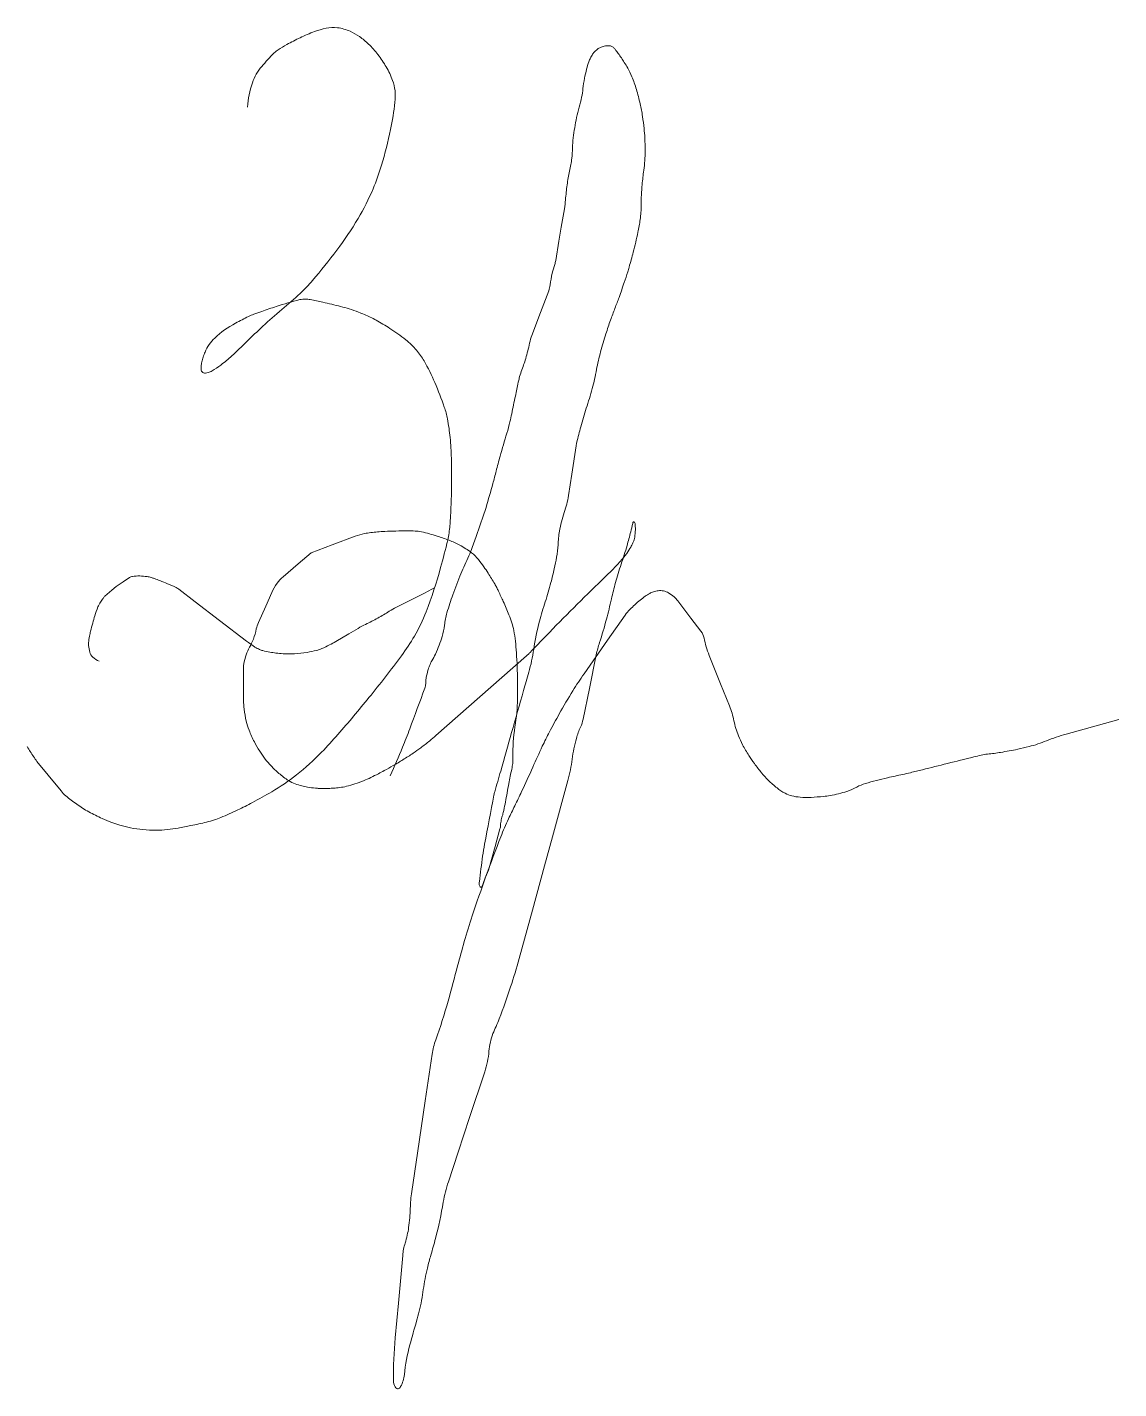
# Model space of a CAD drawing. Header units: millimetres. Extents: x 12.19 to 20.14, y 4.77 to 14.69.
import ezdxf

# ---------------------------------------------------------------- set-up
doc = ezdxf.new("R2010")
doc.units = ezdxf.units.MM
doc.layers.add('Конструктив - Крыши_Ном._пера__11', color=7, linetype='Continuous', lineweight=15, true_color=0x6c80ff)

# ---------------------------------------------------------------- blocks, each defined once
blk = doc.blocks.new('A$C14A17047')
at = {"layer": 'Конструктив - Крыши_Ном._пера__11', "color": 5, "linetype": 'Continuous', "lineweight": 13}
for points in [[(-514.4, 215.17, -0.071155), (-510.94, 232.94, -0.094831), (-504.13, 244.76, -0.014755), (-495.08, 254.63, -0.053951), (-492.25, 256.97, -0.020623), (-485.92, 260.79, -0.014036), (-476.24, 265.74, -0.024162), (-465.64, 270.19, -0.032064), (-457.31, 272.62, -0.086986), (-449.02, 273.01, -0.074803), (-439.75, 270.39, -0.045059), (-432.9, 266.5, -0.041745), (-426.33, 261.1, -0.035029), (-419.5, 253.44, -0.033006), (-413.42, 244.41, -0.043088), (-408.78, 234.55, -0.062244), (-407.05, 227.18, -0.055134), (-407.09, 218.68, -0.023203), (-410.32, 198.8, -0.019767), (-416.88, 172.82, -0.028914), (-423.07, 155.57, -0.032784), (-433.99, 133.95, -0.028679), (-449.4, 110.96, -0.013676), (-467.19, 88.75, -0.030225), (-476.1, 79.44, -0.012871), (-489.56, 67.6, 0.012624), (-503.3, 55.53, 0.008721), (-515.21, 44.12, -0.009766), (-525.86, 33.96, -0.022837), (-533.97, 27.19, -0.031602), (-540.32, 22.95, -0.048451), (-543.02, 21.72, -0.070099), (-545.04, 21.33, -0.098093), (-546.59, 21.56, -0.134776), (-547.53, 22.22, -0.106254), (-548.15, 23.4, -0.075734), (-548.38, 25.26, -0.032566), (-548.13, 27.78, -0.023244), (-547.4, 31.25, -0.023471), (-546.84, 33.06, -0.011587), (-545.44, 36.66, -0.104372), (-538.42, 46.86, -0.068858), (-523.25, 57.75, -0.008659), (-513.69, 62.58, -0.022065), (-509.83, 64.24, -0.007184), (-504.17, 66.3, -0.003866), (-493.57, 69.88, -0.017698), (-476.39, 74.87, -0.073984), (-472.11, 75.3, -0.033119), (-468.85, 74.92, -0.011573), (-459.65, 73.02, -0.00551), (-446.65, 69.87, -0.011471), (-440.46, 68.14, -0.020211), (-433.6, 65.76, -0.015802), (-425.07, 62.08, -0.020306), (-420.82, 59.87, -0.008406), (-410.87, 53.95, -0.032806), (-399.21, 45.64, -0.042956), (-391.36, 38.02, -0.050198), (-385.9, 30.27, -0.026837), (-378.04, 14.4, -0.017834), (-371.13, -3.36, -0.03782), (-368.83, -12.05, -0.021344), (-366.89, -25.69, -0.019728), (-366.01, -40.56, -0.004897), (-365.87, -55.13, -0.005454), (-366.01, -68.21, -0.009643), (-366.68, -84.54, -0.014883), (-367.63, -95.09, -0.029974), (-368.59, -100.34, -0.007714), (-373.81, -120.35, -0.023776), (-384.42, -152.56, -0.041124), (-392.92, -170.25, -0.026551), (-402.38, -184.59, -0.011814), (-426.03, -215.07, -0.007698), (-448.6, -241.93, -0.015341), (-460.54, -254.87, -0.031022), (-478.84, -271.35, -0.035048), (-496.82, -283.67, -0.009923), (-510.93, -291.58, -0.013477), (-521.57, -296.91, -0.008164), (-534.01, -302.48, -0.022571), (-538.63, -304.22, -0.018593), (-544.33, -305.84, -0.009443), (-555.72, -308.4, -0.009372), (-565.13, -310.15, -0.011406), (-572.92, -311.26, -0.029794), (-580.97, -311.74, -0.024387), (-590.81, -311.26, -0.023696), (-599.64, -309.97, -0.025827), (-607.59, -307.99, -0.016045), (-613.46, -306, -0.013367), (-620.35, -303.2, -0.02407), (-630.2, -298.3, -0.025806), (-638.89, -292.84, -0.022611), (-646.89, -286.65, -0.046545), (-650.34, -283.14), (-659.71, -271.58), (-667.86, -261.54, -0.024531), (-670.4, -258.07, -0.012255), (-674.97, -250.76)], [(-410.49, -271.98, 0.005972), (-401.58, -251.26, 0.00934), (-396.3, -237.84, 0.002011), (-385.39, -208.22, 0.036501), (-384.92, -206.55, 0.044758), (-384.59, -203.67, -0.039148), (-384.25, -200.38, -0.021811), (-383.12, -195.4, -0.029861), (-381.92, -191.87, -0.036215), (-380.11, -188.19, 0.027208), (-377.6, -183.35, 0.013946), (-374.9, -176.87, 0.014799), (-372.7, -170.62, 0.05206), (-371, -162.37, -0.046952), (-369.2, -153.21, -0.014133), (-364.92, -140.12, -0.011867), (-359.02, -124.81, -0.011912), (-353.32, -111.89, 0.025067), (-350.77, -105.67), (-347.98, -97.74), (-342.49, -82.17, 0.013886), (-340.71, -76.63, 0.004457), (-335.79, -59.19, 0.002252), (-333.35, -50.04, -0.001911), (-330.48, -39.26, -0.010664), (-325.55, -22.47, 0.021574), (-323.29, -14.11, 0.0052), (-322.04, -8.26, -0.002366), (-319.37, 4.63, -0.000751), (-317.23, 14.63, -0.002443), (-316.55, 17.7, -0.036052), (-315.06, 22.61, 0.018593), (-311.85, 32.02, 0.018872), (-308.98, 43.06, -0.035727), (-307.27, 48.85), (-301.04, 65.43), (-295.04, 81.41, 0.060004), (-294, 85.66, -0.030404), (-292.46, 94.13, -0.01448), (-290.68, 100.57, 0.033161), (-290, 103.41), (-287.66, 117.39), (-285.93, 127.66), (-283.67, 141.15, 0.020581), (-282.85, 147.62, -0.012225), (-281.66, 158.55, -0.021052), (-279.89, 168.58, 0.022548), (-278.26, 177.95, 0.027671), (-277.73, 185.27, -0.027053), (-277.2, 192.77, -0.010054), (-276.14, 200.08, -0.009738), (-274.74, 207.58, -0.018917), (-272.89, 215.09, 0.019447), (-271.1, 222.4, 0.022365), (-270.12, 228.62, -0.018514), (-268.98, 236.15, -0.017566), (-267.49, 242.78, -0.020877), (-265.81, 248.25, -0.030927), (-264.69, 250.89, -0.027826), (-263.11, 253.65, -0.052907), (-261.51, 255.64, -0.040978), (-258.99, 257.76, -0.063014), (-256.84, 258.93, -0.049318), (-253.83, 259.76, -0.084379), (-250.1, 259.77, -0.14984), (-248.19, 258.82, -0.031284), (-246.76, 257.29, -0.016758), (-244.4, 254.19, -0.010346), (-240.01, 247.75, -0.016589), (-237.49, 243.59, -0.031928), (-234.49, 237.34, -0.022506), (-231.23, 228.07, -0.016917), (-228.44, 217.55, -0.019844), (-226.72, 208.44, -0.010375), (-225.61, 199.64, -0.013308), (-225.07, 192.74, -0.012926), (-224.82, 183.17, -0.017746), (-225.07, 176.2, -0.017239), (-225.81, 169.13, 0.011697), (-227.03, 158.74, 0.023188), (-227.73, 143.75, -0.033091), (-228.43, 133.25, -0.019586), (-230.04, 123.98, -0.012316), (-233.53, 109.45, -0.002764), (-236.5, 98.53, -0.008719), (-237.53, 95.09, -0.005545), (-240.05, 87.41, -0.003901), (-243.84, 76.56, -0.006577), (-246.84, 68.54, 0.006153), (-250.04, 59.96, 0.010744), (-253.4, 49.99, 0.008297), (-257.24, 36.93, 0.021477), (-260.24, 23.92, -0.020131), (-263.4, 10.03, -0.012977), (-267.68, -4.3, 0.013797), (-271.69, -17.8, 0.004777), (-274.59, -29.09, 0.022078), (-275.08, -31.56), (-278.3, -52.39), (-280.71, -67.92, -0.043313), (-283.71, -80.19, 0.038585), (-287.21, -93.92, 0.032278), (-288.27, -103.73, -0.035312), (-289.3, -112.7, -0.009131), (-291.05, -121.23, -0.007725), (-293.46, -131.24, -0.017382), (-297.59, -145.24, 0.017069), (-301.8, -159.49, 0.026117), (-305.97, -179.97, -0.032022), (-309.57, -196.63, -0.000121), (-313.36, -209.95, -0.000053), (-322.08, -240.59, -0.000178), (-330.07, -268.59, 0.000329), (-334.38, -283.74, 0.021284), (-334.96, -286.14, 0.001435), (-341.8, -321.95, 0.011795), (-343.21, -330.54, 0.005472), (-345.6, -349.15)], [(-345.6, -349.15, 0.075692), (-345.74, -350.66, 0.078147), (-345.42, -352.11, 0.026357), (-345.04, -352.95, 0.105611), (-344.89, -353.12, 0.169511), (-344.45, -353.28, 0.168057), (-343.99, -353.12, 0.058602), (-343.63, -352.77, 0.09649), (-343.49, -352.5), (-343.14, -351.29), (-342.69, -349.76), (-341.29, -346.45), (-340.31, -344.12), (-338.92, -340.85), (-334.15, -323.55), (-330.62, -310.81, 0.052421), (-330.16, -308, -0.038942), (-329.63, -304.21, -0.023291), (-328.62, -300.44, 0.028144), (-327.81, -297.31, 0.003536), (-326.63, -291.15, -0.001616), (-324.1, -277.65, -0.003536), (-322.03, -267.22, 0.008755), (-321.24, -263, 0.056877), (-321.13, -261.08, -0.020124), (-321.24, -255.68, -0.032642), (-319.34, -233.73, 0.035653), (-317.72, -213.61, 0.006035), (-317.75, -202.74, 0.006476), (-318.04, -192.62, 0.007132), (-318.6, -182.42, 0.008588), (-319.34, -173.96, 0.021892), (-320.51, -166.08, 0.031195), (-321.92, -160.66, 0.016911), (-324.04, -154.86, 0.00988), (-328.19, -145.14, 0.003492), (-331.65, -137.59, 0.009654), (-332.98, -134.89, 0.015411), (-334.43, -132.27, 0.005041), (-339.21, -124.44, 0.01479), (-342.33, -119.75, 0.012788), (-346.23, -114.54, 0.06199), (-351.34, -109.5, 0.043607), (-359.92, -104.02, 0.02402), (-367.69, -100.44, 0.022433), (-376.32, -97.38, 0.017435), (-387.8, -94.33, 0.044937), (-392.37, -93.71, 0.011406), (-397.88, -93.58, 0.00729), (-406.51, -93.71, 0.004506), (-414.58, -94.01, 0.006927), (-419.82, -94.33, 0.029863), (-429.34, -95.62, 0.040943), (-436.08, -97.54), (-452.83, -103.8), (-468.1, -109.51), (-477.7, -117.73), (-488.54, -127.01, 0.060512), (-492.93, -131.79, 0.050506), (-496.79, -138.53), (-501.25, -148.55), (-506.53, -160.4, 0.049889), (-508.08, -165.06, -0.031652), (-510.24, -172.49, -0.04352), (-512.98, -178.42, 0.047216), (-515.47, -183.91, 0.027778), (-517.03, -189.39, 0.054501), (-517.35, -192.28, 0.001178), (-517.35, -196.68, -0.000766), (-517.35, -203.45, -0.000472), (-517.37, -210.59, 0.000514), (-517.38, -217.14, 0.033326), (-516.97, -223.42, 0.02355), (-515.38, -232.19, 0.035971), (-513.33, -238.85, 0.026846), (-509.49, -247.35, 0.021054), (-505.6, -254.17, 0.023693), (-501.61, -259.89, 0.027509), (-497.32, -264.86, 0.02287), (-491.59, -270.29, 0.034267), (-484.62, -275.53, 0.055603), (-479.81, -277.94, 0.023963), (-474.98, -279.46, 0.028087), (-470.75, -280.32, 0.008953), (-464.96, -281.07, 0.019348), (-462.26, -281.26, 0.008059), (-459.07, -281.31, 0.007243), (-455.53, -281.26, 0.012304), (-451.77, -281.06, 0.010449), (-447.37, -280.62, 0.027903), (-442.36, -279.73, 0.02268), (-436.34, -278.02, 0.015091), (-429.98, -275.68, 0.01738), (-424.6, -273.29, 0.005406), (-419.16, -270.58, 0.00682), (-414.9, -268.32, 0.006788), (-408.35, -264.62, 0.006165), (-401.25, -260.36, 0.009473), (-393.81, -255.57, 0.012468), (-388.31, -251.68, 0.008754), (-381.79, -246.64, 0.011997), (-377.19, -242.77), (-321.2, -193.3), (-309.41, -182.89, 0.021828), (-307.79, -181.32, -0.002573), (-294.57, -167.55, -0.009358), (-253.68, -126.94, 0.027092), (-240.05, -112.41, 0.027732), (-238.23, -109.99, 0.015468), (-235.37, -105.4, 0.018459), (-233.78, -102.41, 0.025789), (-232.83, -100.18, 0.058419), (-232.37, -98.23, 0.021345), (-231.96, -92.75, 0.038112), (-232.17, -88.22, 0.174316), (-232.63, -87.31, 0.060504), (-232.95, -87.07, 0.12636), (-233.14, -87.02, 0.116028), (-233.51, -87.1, 0.213924), (-233.64, -87.26, 0.028109), (-233.72, -87.59, -0.01575), (-233.84, -88.19, -0.00595), (-235.36, -94.35, -0.003684), (-238.02, -104.26, -0.016528), (-242.29, -117.95, 0.016918), (-246.45, -131.33, 0.011714), (-249.4, -143.16, -0.009331), (-253.03, -158.04, -0.015166), (-258.06, -175, 0.029314), (-260.42, -183.85), (-265.42, -208.34), (-270, -230.72, -0.057437), (-271.91, -236.57, 0.040305), (-274.91, -244.79, 0.035515), (-277.97, -259.96, -0.034893), (-281.07, -275.41), (-292.34, -316.56), (-298.14, -337.72), (-306.98, -369.98), (-316.65, -405.25, -0.012494), (-322.88, -425.93, -0.010978), (-331.06, -449.12, -0.021817), (-333.45, -454.69, 0.023206), (-335.68, -459.93, 0.066345), (-338.59, -472.77, -0.057164), (-341.7, -487.72), (-352.72, -521.07), (-361.09, -546.38), (-368.2, -567.9, 0.037454), (-371.9, -582.72, -0.021037), (-377.6, -609.28, -0.007638), (-380.91, -621.28, 0.009595), (-383.5, -630.84, 0.029546), (-386.42, -646.29, -0.028606), (-389.41, -662.25, -0.010638), (-391.37, -669.53, 0.004523), (-396.2, -686.6, 0.042271), (-400.21, -708.4, -0.102945), (-402.94, -717.16, -0.099007), (-403.86, -718.24, -0.131757), (-404.84, -718.66, -0.18169), (-405.73, -718.47, -0.102436), (-406.86, -717.36, -0.148166), (-408.24, -712.77, -0.022258), (-406.84, -681.62), (-404.57, -656.38), (-401.44, -621.58, -0.053109), (-399.64, -612.52, 0.041983), (-397.12, -601.12, 0.024973), (-395.95, -587.3, -0.028226), (-394.84, -575.08), (-390.71, -547.13), (-385.06, -509.02), (-380.01, -474.91, -0.049623), (-377.37, -464.42, 0.018072), (-368.36, -436.2, 0.005067), (-361.44, -410.5, -0.007396), (-356.62, -392.92, -0.009563), (-350.78, -374.13, -0.006162), (-340.8, -345.29, -0.007238), (-329.96, -316.47, -0.015703), (-324.36, -303.43, -0.004921), (-319.85, -294.01, 0.004417), (-314.81, -283.53, 0.005226), (-306.72, -265.84, -0.00606), (-299.73, -250.59, -0.009652), (-294.53, -240.14, -0.007504), (-287.38, -226.94, -0.010671), (-277.43, -210.04, -0.014299), (-269.37, -197.81), (-252.22, -173.31), (-239.35, -154.93, -0.04433), (-235.99, -150.93, -0.02244), (-228.36, -144, -0.020633), (-224.81, -141.29, -0.023498), (-221.49, -139.2, -0.052662), (-218.76, -138, -0.043859), (-215.26, -137.23, -0.084374), (-211.37, -137.38, -0.085758), (-207.8, -138.79, -0.041445), (-203.76, -141.74, -0.051325), (-200.99, -144.69), (-191.48, -157.16), (-184.18, -166.72, -0.114946), (-181.93, -171.71, 0.047343), (-178.19, -184.31), (-169.83, -205.06), (-163.33, -221.18, -0.047052), (-160.11, -231.99, 0.046739), (-156.88, -242.87, 0.02599), (-153.86, -249.39, 0.020368), (-149.26, -257.31, 0.01618), (-145.22, -263.22, 0.013771), (-140.07, -269.86, 0.027271), (-134.99, -275.4, 0.024645), (-128.76, -280.93, 0.047112), (-122.91, -284.77, 0.061325), (-117.88, -286.7, 0.041524), (-111.96, -287.65, 0.030763), (-103.86, -287.77, 0.011673), (-94.95, -287.15, 0.021358), (-90.11, -286.49, 0.01746), (-83.87, -285.14, 0.018116), (-77.95, -283.41, 0.043913), (-70.62, -280.24, -0.052133), (-64.4, -277.66, -0.008326), (-56.41, -275.44, -0.008197), (-48.23, -273.45, -0.005022), (-37.19, -271.08, 0.009812), (-31.55, -269.81, 0.001354), (-22.79, -267.63, -0.000653), (-4.62, -263.09, -0.000645), (14.56, -258.35, -0.0023), (19.94, -257.05, -0.033181), (24.53, -256.28, 0.015905), (34.16, -255.01, 0.009536), (46.59, -252.72, 0.014132), (54.89, -250.78, 0.031874), (67.51, -246.58, -0.028035), (81.81, -241.7), (114.1, -232.66), (120.19, -230.96)], [(-622.5, -188.6, -0.095989), (-627.28, -185.54, -0.136623), (-629.35, -182.08, -0.031432), (-630.36, -177.22, -0.070841), (-630.36, -175.01, -0.010998), (-629.6, -170.38, -0.01333), (-628.79, -166.59, -0.007056), (-627.28, -160.76, -0.007719), (-625.75, -155.47, -0.023974), (-623.45, -149.07, -0.040222), (-621.6, -145.46, -0.027764), (-619.72, -142.77, -0.045185), (-618.34, -141.3), (-613.4, -136.92), (-610.28, -134.15), (-604.97, -130.64), (-600.51, -127.67, -0.107601), (-598.31, -126.82, -0.046656), (-592.95, -126.48, -0.026093), (-587.65, -126.92, -0.044926), (-584.64, -127.6, -0.008733), (-582.34, -128.39, -0.00511), (-578.46, -129.85, -0.01278), (-566.98, -134.63, -0.058432), (-564.64, -136.02), (-552.62, -145.23), (-534.88, -158.81), (-515.24, -173.86, 0.018732), (-509.08, -178.22, 0.037069), (-505.74, -180.07, 0.045506), (-503.46, -180.87, 0.020511), (-498.22, -181.98, 0.013069), (-493.78, -182.6, 0.011262), (-488.61, -183.08, 0.030438), (-480.21, -183.15, 0.027814), (-471.08, -182.16, 0.02225), (-464.17, -180.7, 0.039596), (-460.42, -179.41, 0.0138), (-454.73, -176.74, 0.016724), (-450.18, -174.25), (-440.71, -168.67), (-433.92, -164.66, -0.020421), (-428.46, -161.73, 0.012666), (-419.58, -157.15, 0.01734), (-411.2, -152.17, -0.0284), (-406.02, -149.24), (-395.7, -144.15), (-385.47, -139.11), (-380.19, -136.17), (-378.24, -135.09)]]:
    blk.add_lwpolyline(points, format="xyb", dxfattribs=at)

msp = doc.modelspace()

# ---------------------------------------------------------------- block references
at = {"layer": 'Конструктив - Крыши_Ном._пера__11', "ltscale": 100, "xscale": 0.01, "yscale": 0.01, "zscale": 0.01}
msp.add_blockref('A$C14A17047', (18.9395, 11.9608), dxfattribs=at)

doc.saveas('drawing.dxf')
